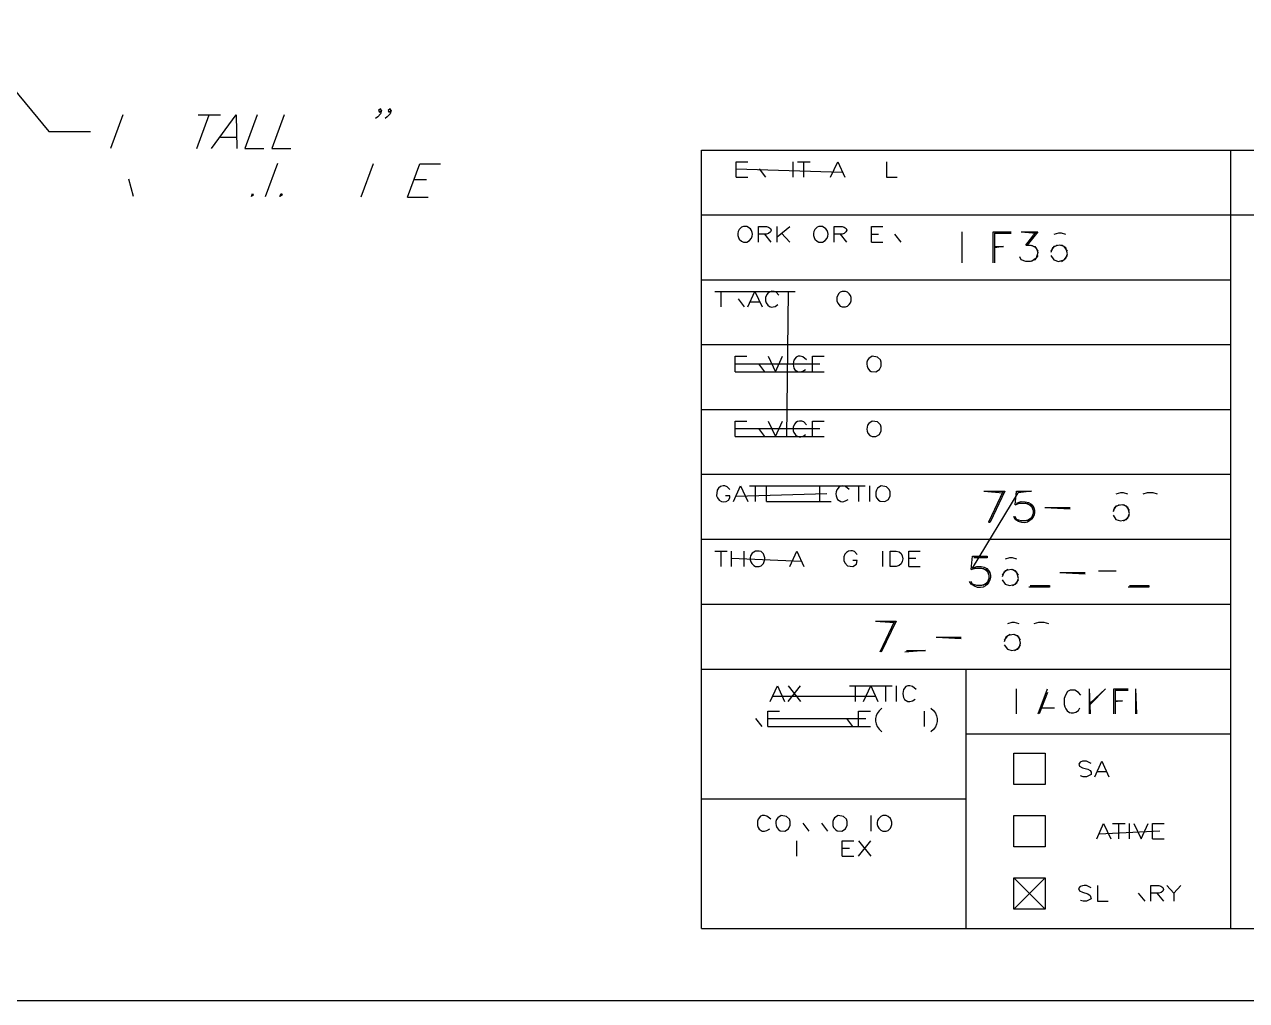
# Model space of a CAD drawing. Header units: feet. Extents: x 13 to 426, y 12 to 285.
# Drawn here: x 281.6 to 354.6, y 12.1 to 70.4 of the extents above; entities that cross this region are included whole.
import ezdxf

# ---------------------------------------------------------------- set-up
doc = ezdxf.new("R2010")
doc.units = ezdxf.units.FT
doc.layers.add('EJE_VIA', color=7, linetype='CONTINUOUS')

msp = doc.modelspace()

# ---------------------------------------------------------------- linework, layer by layer
at = {"layer": 'EJE_VIA'}
for p, q in [((286.817, 63), (287.55, 65)), ((291.95, 62.983), (292.683, 64.983)), ((292.017, 64.983), (293.35, 64.983)), ((293.35, 63.65), (294.3, 63.65)), ((322.083, 62.883), (423.45, 62.883)), ((322.083, 16.383), (322.083, 62.883)), ((353.7, 16.383), (353.7, 62.883)), ((296.05, 60.1), (296.783, 62.1)), ((301.767, 60.083), (302.5, 62.083)), ((327.55, 61.267), (327.55, 62.183)), ((327.817, 62.183), (328.567, 62.183)), ((328.2, 61.267), (328.2, 62.183)), ((324.15, 61.75), (330.483, 61.567)), ((325.533, 61.75), (325.9, 61.267)), ((287.867, 61.167), (288.15, 60.117)), ((304.917, 61.117), (305.667, 61.117)), ((324.15, 61.267), (324.85, 61.267)), ((304.533, 60.067), (305.767, 60.067)), ((322.083, 59.017), (364.867, 59.017)), ((325.85, 57.867), (326.233, 57.383)), ((326.6, 57.383), (326.6, 58.317)), ((326.6, 57.7), (327.35, 58.317)), ((326.867, 57.917), (327.35, 57.383)), ((330.367, 57.867), (330.75, 57.383)), ((332.233, 57.867), (332.65, 57.867)), ((333.617, 57.867), (333.983, 57.383)), ((337.65, 56.15), (337.65, 58)), ((339.5, 58), (340.567, 58)), ((339.5, 56.15), (339.5, 58)), ((339.583, 57.917), (339.583, 56.15)), ((339.583, 57.917), (340.567, 57.917)), ((341.183, 58), (342.067, 57.917)), ((341.45, 57.2), (342.067, 58)), ((332.233, 57.383), (332.917, 57.383)), ((322.083, 55.133), (353.7, 55.133)), ((322.883, 54.433), (327.667, 54.433)), ((323.25, 53.517), (323.25, 54.433)), ((327.183, 45.767), (327.283, 54.433)), ((324.267, 54), (324.633, 53.517)), ((325, 53.817), (325.533, 53.817)), ((322.083, 51.267), (353.7, 51.267)), ((324.1, 50.117), (329.15, 50.117)), ((324.1, 49.633), (329.417, 49.633)), ((325.483, 50.117), (325.85, 49.633)), ((322.083, 47.383), (353.7, 47.383)), ((324.1, 46.25), (329.15, 46.25)), ((325.483, 46.25), (325.85, 45.767)), ((324.1, 45.767), (329.417, 45.767)), ((322.083, 43.517), (353.7, 43.517)), ((324.15, 42.2), (329.567, 42.367)), ((324.95, 42.817), (331.867, 42.817)), ((325.317, 41.883), (325.317, 42.817)), ((331.483, 41.883), (331.483, 42.817)), ((332.133, 41.883), (332.133, 42.817)), ((338.267, 37.917), (341, 42.417)), ((338.95, 42.5), (340.1, 42.417)), ((340.817, 41.7), (340.9, 42.5)), ((325.967, 41.883), (329.833, 41.883)), ((342.583, 41.533), (344.1, 41.533)), ((342.583, 41.533), (344.1, 41.45)), ((322.083, 39.633), (353.7, 39.633)), ((322.883, 38.933), (323.617, 38.933)), ((323.25, 38.017), (323.25, 38.933)), ((323.883, 38.017), (323.883, 38.933)), ((324.633, 38.017), (324.633, 38.933)), ((332.917, 38.017), (332.917, 38.933)), ((323.883, 38.5), (328.033, 38.317)), ((334.467, 38.5), (334.883, 38.5)), ((334.467, 38.017), (335.15, 38.017)), ((338.183, 37.833), (338.267, 38.633)), ((343.483, 37.65), (345, 37.65)), ((343.483, 37.65), (345, 37.567)), ((345.8, 37.75), (346.85, 37.75)), ((322.083, 35.767), (353.7, 35.767)), ((332.467, 34.75), (333.617, 34.667)), ((333.617, 34.75), (332.733, 32.9)), ((336.1, 33.783), (337.6, 33.783)), ((336.1, 33.783), (337.6, 33.7)), ((322.083, 31.883), (353.7, 31.883)), ((337.883, 16.383), (337.883, 31.883)), ((327.25, 30.883), (328, 29.95)), ((327.25, 29.95), (328, 30.883)), ((330.917, 30.883), (333.467, 30.883)), ((331.283, 29.95), (331.283, 30.883)), ((333.1, 29.95), (333.1, 30.883)), ((333.733, 29.95), (333.733, 30.883)), ((340.9, 29.2), (340.9, 30.7)), ((342.183, 29.2), (342.75, 30.7)), ((345.233, 30.7), (345.233, 29.2)), ((345.233, 30.7), (345.3, 29.2)), ((345.3, 29.767), (346.217, 30.7)), ((346.217, 30.7), (345.3, 29.85)), ((346.717, 30.7), (347.567, 30.7)), ((346.717, 29.2), (346.717, 30.7)), ((348, 30.7), (348, 29.2)), ((348, 30.7), (348.067, 29.2)), ((326.35, 30.267), (332.45, 30.267)), ((342.75, 30.483), (342.25, 29.2)), ((346.783, 30.617), (346.783, 29.2)), ((346.783, 30.617), (347.567, 30.617)), ((335.4, 28.45), (335.4, 29.367)), ((342.317, 29.567), (343.167, 29.567)), ((325.317, 28.933), (325.683, 28.45)), ((326.05, 28.933), (331.9, 28.933)), ((330.733, 28.933), (331.1, 28.45)), ((326.05, 28.45), (332.167, 28.45)), ((337.883, 28.017), (353.7, 28.017)), ((345.733, 25.767), (346.267, 25.767)), ((322.083, 24.133), (337.883, 24.133)), ((328.133, 22.683), (328.5, 22.2)), ((329.25, 22.683), (329.617, 22.2)), ((332.217, 22.2), (332.217, 23.133)), ((346.633, 22.667), (347.383, 22.667)), ((347, 21.733), (347, 22.667)), ((347.633, 21.733), (347.633, 22.667)), ((345.833, 22.05), (349.45, 22.217)), ((327.783, 20.7), (327.783, 21.617)), ((330.483, 21.183), (330.917, 21.183)), ((331.45, 21.617), (332.2, 20.7)), ((331.45, 20.7), (332.2, 21.617)), ((349.017, 21.733), (349.717, 21.733)), ((330.483, 20.7), (331.183, 20.7)), ((340.733, 19.417), (342.6, 17.55)), ((340.733, 17.55), (342.6, 19.417)), ((348.167, 18.5), (348.55, 18.017)), ((349.283, 18.5), (349.667, 18.017)), ((350.3, 18.5), (350.717, 18.95)), ((322.083, 16.383), (423.45, 16.383)), ((12.6, 12.083), (426.217, 12.083))]:
    msp.add_line(p, q, dxfattribs=at)
for points in [[(277.817, 70.383), (283.1, 63.983), (285.6, 63.983)], [(292.817, 62.983), (294.3, 64.983), (294.333, 62.983)], [(295.55, 64.983), (294.817, 62.983), (295.95, 62.983)], [(297.167, 64.983), (296.433, 62.983), (297.567, 62.983)], [(302.983, 65.25), (302.917, 65.05), (302.75, 64.867), (302.617, 64.767)], [(302.983, 65.25), (302.917, 65.35), (302.8, 65.25), (302.85, 65.15), (302.983, 65.25)], [(303.55, 65.25), (303.483, 65.05), (303.317, 64.867), (303.183, 64.767)], [(303.55, 65.25), (303.5, 65.35), (303.367, 65.25), (303.417, 65.15), (303.55, 65.25)], [(304.533, 60.067), (305.267, 62.067), (306.5, 62.067)], [(324.15, 61.267), (324.15, 62.183), (324.85, 62.183)], [(329.783, 61.267), (330.217, 62.183), (330.633, 61.267)], [(333.133, 62.183), (333.133, 61.267), (333.767, 61.267)], [(295.267, 60.283), (295.317, 60.183), (295.2, 60.1), (295.267, 60.283)], [(296.983, 60.283), (297.033, 60.183), (296.9, 60.1), (296.983, 60.283)], [(324.583, 58.317), (324.467, 58.267), (324.332, 58.133), (324.282, 58.021), (324.258, 57.901), (324.26, 57.779), (324.287, 57.662), (324.34, 57.556), (324.467, 57.432), (324.583, 57.383), (324.8, 57.383), (324.953, 57.476), (325.071, 57.624), (325.114, 57.735), (325.128, 57.85), (325.114, 57.965), (325.071, 58.076), (325, 58.178), (324.8, 58.317), (324.583, 58.317)], [(325.483, 57.383), (325.483, 58.317), (325.967, 58.317), (326.091, 58.279), (326.205, 58.194), (326.238, 58.091), (326.195, 57.988), (326.08, 57.903), (325.967, 57.867), (325.483, 57.867)], [(329.1, 58.317), (328.983, 58.267), (328.849, 58.133), (328.799, 58.021), (328.775, 57.901), (328.777, 57.779), (328.804, 57.662), (328.857, 57.556), (328.984, 57.432), (329.1, 57.383), (329.317, 57.383), (329.47, 57.476), (329.588, 57.624), (329.63, 57.735), (329.645, 57.85), (329.63, 57.965), (329.588, 58.076), (329.516, 58.178), (329.317, 58.317), (329.1, 58.317)], [(330, 57.383), (330, 58.317), (330.483, 58.317), (330.607, 58.279), (330.722, 58.194), (330.755, 58.091), (330.712, 57.988), (330.597, 57.903), (330.483, 57.867), (330, 57.867)], [(332.233, 57.383), (332.233, 58.317), (332.917, 58.317)], [(341.183, 58), (342.167, 58), (341.533, 57.2)], [(343.85, 57.833), (343.583, 57.917), (343.4, 57.917), (343.133, 57.833)], [(339.583, 57.117), (340.117, 57.117), (339.583, 57.033)], [(341.45, 57.2), (341.717, 57.2), (341.983, 57.117), (342.167, 56.85)], [(341.8, 57.2), (342.067, 57.033), (342.167, 56.767), (342.067, 56.417), (341.8, 56.233)], [(343.933, 56.85), (343.75, 57.117), (343.483, 57.2), (343.133, 57.117), (342.95, 56.85)], [(343.317, 57.2), (343.05, 57.033), (342.95, 56.767)], [(343.583, 56.233), (343.85, 56.417), (343.933, 56.683), (343.85, 57.033), (343.583, 57.2)], [(342.167, 56.583), (341.983, 56.317), (341.717, 56.233), (341.45, 56.233), (341.183, 56.317), (341.1, 56.5)], [(342.95, 56.583), (343.133, 56.317), (343.4, 56.233), (343.75, 56.317), (343.933, 56.583)], [(324.85, 53.517), (325.267, 54.433), (325.7, 53.517)], [(326.7, 54.217), (326.55, 54.4), (326.419, 54.434), (326.292, 54.443), (326.174, 54.422), (326.071, 54.363), (325.989, 54.261), (325.9, 54.083), (325.9, 53.867), (325.952, 53.754), (326.037, 53.625), (326.139, 53.543), (326.265, 53.507), (326.366, 53.509), (326.484, 53.531), (326.65, 53.65)], [(330.483, 54.433), (330.367, 54.4), (330.267, 54.3), (330.167, 54.083), (330.167, 53.867), (330.217, 53.733), (330.367, 53.55), (330.483, 53.517), (330.683, 53.517), (330.8, 53.55), (330.9, 53.655), (330.972, 53.761), (331.014, 53.868), (331.029, 53.975), (331.014, 54.082), (330.972, 54.189), (330.9, 54.295), (330.8, 54.4), (330.683, 54.433), (330.483, 54.433)], [(324.1, 49.633), (324.1, 50.567), (324.8, 50.567)], [(326.067, 50.567), (326.5, 49.633), (326.917, 50.567)], [(328.35, 50.35), (328.127, 50.53), (327.976, 50.571), (327.849, 50.565), (327.745, 50.519), (327.606, 50.341), (327.571, 50.225), (327.56, 50.1), (327.571, 49.975), (327.606, 49.859), (327.664, 49.758), (327.849, 49.635), (327.976, 49.629), (328.127, 49.67), (328.3, 49.767)], [(328.717, 49.633), (328.717, 50.567), (329.417, 50.567)], [(332.283, 50.567), (332.067, 50.433), (332.003, 50.324), (331.966, 50.207), (331.954, 50.087), (331.968, 49.971), (332.009, 49.862), (332.117, 49.724), (332.221, 49.657), (332.5, 49.633), (332.717, 49.767), (332.817, 49.983), (332.817, 50.217), (332.767, 50.35), (332.6, 50.517), (332.283, 50.567)], [(324.1, 45.767), (324.1, 46.683), (324.8, 46.683)], [(326.067, 46.683), (326.5, 45.767), (326.917, 46.683)], [(328.35, 46.467), (328.2, 46.65), (328.066, 46.686), (327.939, 46.695), (327.823, 46.673), (327.722, 46.614), (327.639, 46.512), (327.55, 46.333), (327.55, 46.117), (327.602, 46.005), (327.687, 45.875), (327.788, 45.792), (327.913, 45.756), (328.014, 45.758), (328.133, 45.781), (328.3, 45.9)], [(328.717, 45.767), (328.717, 46.683), (329.417, 46.683)], [(332.283, 46.683), (332.067, 46.55), (332.003, 46.444), (331.967, 46.327), (331.958, 46.205), (331.976, 46.085), (332.018, 45.974), (332.126, 45.841), (332.283, 45.767), (332.5, 45.767), (332.717, 45.9), (332.817, 46.117), (332.817, 46.333), (332.767, 46.467), (332.6, 46.65), (332.283, 46.683)], [(323.783, 42.6), (323.617, 42.767), (323.471, 42.829), (323.371, 42.831), (323.227, 42.784), (323.104, 42.69), (323.016, 42.563), (322.983, 42.233), (323.033, 42.1), (323.143, 41.973), (323.27, 41.896), (323.407, 41.87), (323.549, 41.897), (323.688, 41.977), (323.783, 42.1), (323.783, 42.233), (323.517, 42.233)], [(324, 41.883), (324.417, 42.817), (324.85, 41.883)], [(325.967, 41.883), (325.967, 42.817), (326.65, 42.817)], [(329.15, 41.883), (329.15, 42.817), (329.833, 42.817)], [(330.9, 42.6), (330.677, 42.779), (330.526, 42.82), (330.399, 42.814), (330.295, 42.769), (330.156, 42.591), (330.121, 42.474), (330.11, 42.35), (330.121, 42.226), (330.156, 42.109), (330.214, 42.009), (330.399, 41.886), (330.526, 41.88), (330.677, 41.921), (330.85, 42.017)], [(332.817, 42.817), (332.6, 42.683), (332.537, 42.574), (332.499, 42.457), (332.488, 42.337), (332.502, 42.221), (332.542, 42.112), (332.65, 41.974), (332.755, 41.907), (333.033, 41.883), (333.25, 42.017), (333.35, 42.233), (333.35, 42.467), (333.3, 42.6), (333.133, 42.767), (332.817, 42.817)], [(338.95, 42.5), (340.2, 42.5), (339.317, 40.65)], [(340.1, 42.5), (339.217, 40.65), (339.317, 40.65)], [(340.9, 42.5), (341.783, 42.5), (341, 42.417)], [(347.55, 42.333), (347.283, 42.417), (347.1, 42.417), (346.833, 42.333)], [(349.317, 42.333), (349.05, 42.417), (348.7, 42.417), (348.433, 42.333)], [(340.9, 41.8), (341.167, 41.883), (341.408, 41.88), (341.603, 41.835), (341.755, 41.756), (341.866, 41.648), (341.938, 41.521), (341.973, 41.38), (341.973, 41.233), (341.942, 41.087), (341.881, 40.949), (341.793, 40.826), (341.679, 40.727), (341.543, 40.656), (341.387, 40.623), (341.212, 40.634), (341.021, 40.696), (340.817, 40.817), (340.733, 41)], [(340.817, 41.7), (341.083, 41.8), (341.433, 41.8), (341.7, 41.7), (341.883, 41.45)], [(341.533, 41.8), (341.783, 41.617), (341.883, 41.35), (341.883, 41.183), (341.783, 40.917), (341.533, 40.733)], [(347.633, 41.35), (347.467, 41.617), (347.2, 41.7), (346.833, 41.617), (346.667, 41.35)], [(347.017, 41.7), (346.75, 41.533), (346.667, 41.267)], [(347.283, 40.733), (347.55, 40.917), (347.633, 41.183), (347.55, 41.533), (347.283, 41.7)], [(341.883, 41.083), (341.7, 40.817), (341.433, 40.733), (341.167, 40.733), (340.9, 40.817), (340.817, 41)], [(346.667, 41.083), (346.833, 40.817), (347.1, 40.733), (347.467, 40.817), (347.633, 41.083)], [(325.317, 38.933), (325.117, 38.8), (325.018, 38.65), (324.991, 38.533), (324.994, 38.412), (325.024, 38.295), (325.08, 38.188), (325.206, 38.064), (325.317, 38.017), (325.533, 38.017), (325.65, 38.05), (325.778, 38.193), (325.831, 38.302), (325.858, 38.417), (325.858, 38.534), (325.831, 38.648), (325.778, 38.757), (325.65, 38.9), (325.533, 38.933), (325.317, 38.933)], [(327.35, 38.017), (327.767, 38.933), (328.2, 38.017)], [(331.383, 38.717), (331.217, 38.9), (331.106, 38.935), (331.001, 38.946), (330.857, 38.923), (330.736, 38.853), (330.643, 38.739), (330.583, 38.583), (330.583, 38.367), (330.633, 38.233), (330.8, 38.05), (331.117, 38.017), (331.333, 38.15), (331.383, 38.367), (331.117, 38.367)], [(333.35, 38.017), (333.35, 38.933), (333.717, 38.933), (333.884, 38.889), (334.004, 38.785), (334.075, 38.64), (334.099, 38.475), (334.075, 38.31), (334.004, 38.165), (333.884, 38.061), (333.717, 38.017), (333.35, 38.017)], [(334.467, 38.017), (334.467, 38.933), (335.15, 38.933)], [(338.267, 37.917), (338.533, 38.017), (338.775, 38.01), (338.97, 37.962), (339.121, 37.879), (339.23, 37.77), (339.301, 37.64), (339.334, 37.497), (339.333, 37.349), (339.301, 37.203), (339.239, 37.065), (339.15, 36.943), (339.036, 36.844), (338.9, 36.776), (338.745, 36.745), (338.572, 36.759), (338.384, 36.825), (338.183, 36.95), (338.083, 37.117)], [(338.267, 38.633), (339.15, 38.633), (339.15, 38.533), (338.35, 38.533)], [(340.917, 38.45), (340.65, 38.533), (340.483, 38.533), (340.217, 38.45)], [(338.183, 37.833), (338.45, 37.917), (338.8, 37.917), (339.067, 37.833), (339.233, 37.567)], [(338.883, 37.917), (339.15, 37.75), (339.233, 37.483), (339.233, 37.3), (339.15, 37.033), (338.883, 36.867)], [(341.017, 37.483), (340.833, 37.75), (340.567, 37.833), (340.217, 37.75), (340.033, 37.483)], [(340.383, 37.833), (340.133, 37.65), (340.033, 37.383)], [(340.65, 36.867), (340.917, 37.033), (341.017, 37.3), (340.917, 37.65), (340.65, 37.833)], [(339.233, 37.217), (339.067, 36.95), (338.8, 36.867), (338.533, 36.867), (338.267, 36.95), (338.183, 37.117)], [(340.033, 37.217), (340.217, 36.95), (340.483, 36.867), (340.833, 36.95), (341.017, 37.217)], [(341.717, 36.867), (342.867, 36.867), (342.867, 36.767), (341.633, 36.767)], [(347.65, 36.867), (348.8, 36.867), (348.8, 36.767), (347.567, 36.767)], [(332.467, 34.75), (333.7, 34.75), (332.817, 32.9)], [(341.05, 34.583), (340.783, 34.667), (340.617, 34.667), (340.35, 34.583)], [(342.817, 34.583), (342.55, 34.667), (342.2, 34.667), (341.933, 34.583)], [(341.133, 33.6), (340.967, 33.867), (340.7, 33.95), (340.35, 33.867), (340.167, 33.6)], [(340.517, 33.95), (340.25, 33.783), (340.167, 33.517)], [(340.783, 32.983), (341.05, 33.167), (341.133, 33.433), (341.05, 33.783), (340.783, 33.95)], [(334.317, 32.983), (335.467, 32.983), (334.233, 32.9)], [(340.167, 33.333), (340.35, 33.067), (340.617, 32.983), (340.967, 33.067), (341.133, 33.333)], [(326.183, 29.95), (326.617, 30.883), (327.033, 29.95)], [(331.767, 29.95), (332.2, 30.883), (332.617, 29.95)], [(334.9, 30.667), (334.676, 30.847), (334.526, 30.888), (334.399, 30.882), (334.295, 30.836), (334.156, 30.658), (334.121, 30.541), (334.11, 30.417), (334.121, 30.292), (334.156, 30.175), (334.214, 30.074), (334.399, 29.952), (334.526, 29.946), (334.676, 29.987), (334.85, 30.083)], [(344.733, 30.333), (344.6, 30.483), (344.383, 30.617), (344.1, 30.617), (343.95, 30.55), (343.817, 30.333), (343.733, 30.133), (343.733, 29.767), (343.784, 29.624), (343.846, 29.499), (343.919, 29.396), (344.056, 29.291), (344.165, 29.26), (344.292, 29.266), (344.437, 29.311), (344.6, 29.417), (344.667, 29.567)], [(346.783, 29.983), (347.217, 29.983), (346.783, 29.917)], [(326.05, 28.45), (326.05, 29.367), (326.75, 29.367)], [(331.467, 28.45), (331.467, 29.367), (332.167, 29.367)], [(332.85, 29.55), (332.686, 29.391), (332.583, 29.237), (332.514, 29.08), (332.479, 28.921), (332.479, 28.762), (332.514, 28.603), (332.583, 28.446), (332.686, 28.292), (332.85, 28.133)], [(335.783, 29.55), (335.947, 29.402), (336.049, 29.257), (336.117, 29.097), (336.151, 28.928), (336.151, 28.755), (336.117, 28.586), (336.049, 28.426), (335.947, 28.281), (335.783, 28.133)], [(340.733, 24.983), (340.733, 26.85), (342.6, 26.85), (342.6, 24.983), (340.733, 24.983)], [(345.35, 26.25), (345.083, 26.383), (344.942, 26.388), (344.838, 26.374), (344.699, 26.327), (344.609, 26.211), (344.666, 26.084), (344.833, 25.983), (345.15, 25.9), (345.3, 25.817), (345.35, 25.717), (345.35, 25.583), (345.083, 25.45), (344.883, 25.45), (344.717, 25.5)], [(345.567, 25.45), (346, 26.383), (346.417, 25.45)], [(326.217, 22.917), (325.991, 23.097), (325.839, 23.139), (325.71, 23.133), (325.605, 23.087), (325.465, 22.908), (325.43, 22.792), (325.418, 22.667), (325.43, 22.542), (325.465, 22.425), (325.523, 22.324), (325.71, 22.201), (325.839, 22.195), (325.991, 22.236), (326.167, 22.333)], [(326.85, 23.133), (326.633, 23), (326.57, 22.89), (326.532, 22.773), (326.521, 22.654), (326.535, 22.537), (326.575, 22.428), (326.684, 22.291), (326.788, 22.224), (327.067, 22.2), (327.283, 22.333), (327.383, 22.55), (327.383, 22.783), (327.333, 22.917), (327.167, 23.083), (326.85, 23.133)], [(330.25, 23.133), (330.033, 23), (329.97, 22.89), (329.932, 22.773), (329.921, 22.654), (329.935, 22.537), (329.975, 22.429), (330.084, 22.291), (330.188, 22.224), (330.467, 22.2), (330.683, 22.333), (330.783, 22.55), (330.783, 22.783), (330.733, 22.917), (330.567, 23.083), (330.25, 23.133)], [(332.917, 23.133), (332.8, 23.083), (332.659, 22.945), (332.601, 22.83), (332.575, 22.71), (332.578, 22.592), (332.61, 22.479), (332.668, 22.377), (332.8, 22.254), (332.917, 22.2), (333.117, 22.2), (333.233, 22.25), (333.362, 22.376), (333.415, 22.485), (333.441, 22.605), (333.441, 22.729), (333.415, 22.849), (333.362, 22.958), (333.233, 23.083), (333.117, 23.133), (332.917, 23.133)], [(340.733, 21.267), (340.733, 23.133), (342.6, 23.133), (342.6, 21.267), (340.733, 21.267)], [(345.683, 21.733), (346.1, 22.667), (346.533, 21.733)], [(347.9, 22.667), (348.333, 21.733), (348.75, 22.667)], [(349.017, 21.733), (349.017, 22.667), (349.717, 22.667)], [(330.483, 20.7), (330.483, 21.617), (331.183, 21.617)], [(340.733, 17.55), (340.733, 19.417), (342.6, 19.417), (342.6, 17.55), (340.733, 17.55)], [(345.35, 18.817), (345.083, 18.95), (344.936, 18.955), (344.831, 18.94), (344.693, 18.889), (344.606, 18.768), (344.665, 18.636), (344.833, 18.55), (345.15, 18.45), (345.3, 18.367), (345.35, 18.15), (345.083, 18.017), (344.883, 18.017), (344.717, 18.067)], [(345.733, 18.95), (345.733, 18.017), (346.367, 18.017)], [(348.917, 18.017), (348.917, 18.95), (349.4, 18.95), (349.514, 18.913), (349.628, 18.829), (349.671, 18.726), (349.638, 18.623), (349.524, 18.537), (349.4, 18.5), (348.917, 18.5)], [(349.867, 18.95), (350.3, 18.5), (350.3, 18.017)]]:
    msp.add_lwpolyline(points, dxfattribs=at)

doc.saveas('drawing.dxf')
